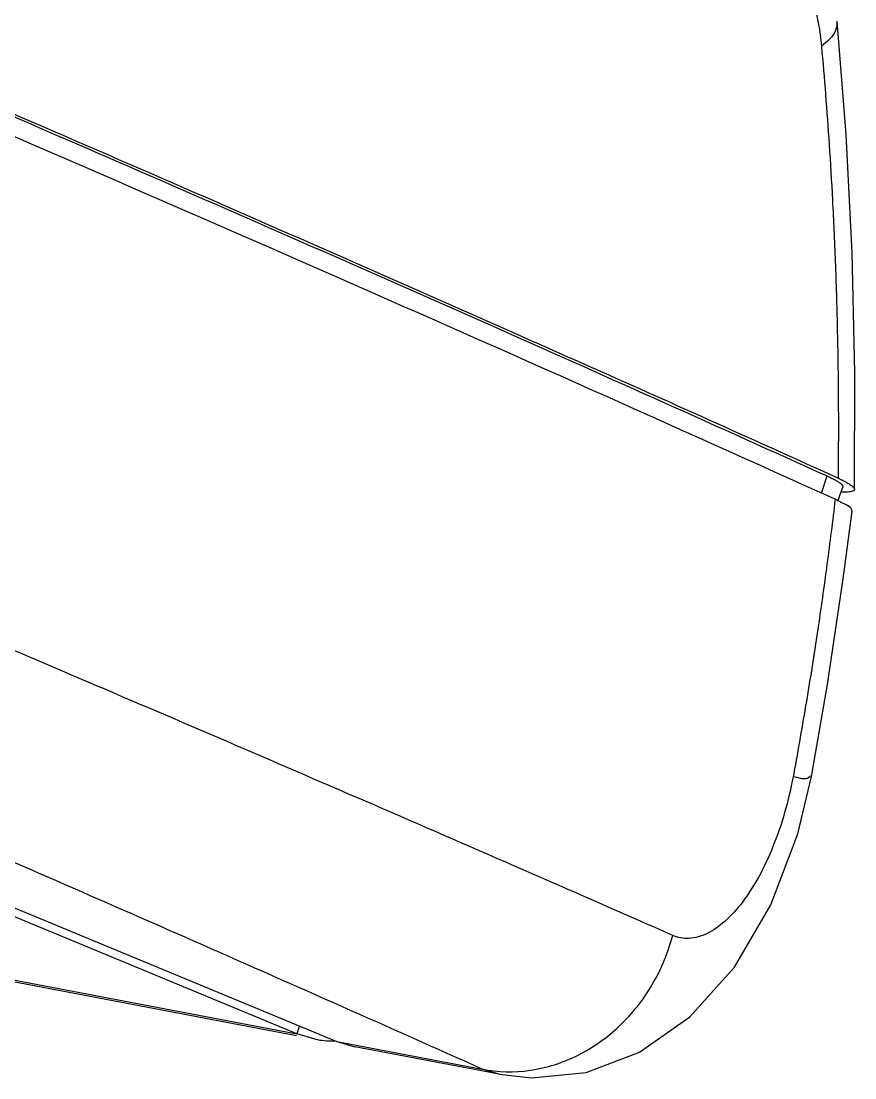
# Model space of a CAD drawing. Header units: millimetres. Extents: x -2947 to 97, y -3022 to 322.
# Drawn here: x -1240.65 to -1221.18, y -2028.12 to -2003.45 of the extents above; entities that cross this region are included whole.
import ezdxf

# ---------------------------------------------------------------- set-up
doc = ezdxf.new("R2010")
doc.units = ezdxf.units.MM
doc.layers.get('0').update_dxf_attribs({"linetype": 'CONTINUOUS'})

msp = doc.modelspace()

# ---------------------------------------------------------------- linework, layer by layer
at = {"color": 7}
for p, q in [((-1221.388696428841, -2006.090311360118), (-1221.593365174141, -2003.444672785018)), ((-1221.249351864341, -2008.857986513018), (-1221.388696428841, -2006.090311360118)), ((-1221.183279224141, -2011.657925180118), (-1221.249351864341, -2008.857986513018)), ((-1221.189394542541, -2014.380117560518), (-1221.183279224141, -2011.657925180118)), ((-1221.965600736941, -2014.466991226318), (-1221.831750974041, -2014.066142839018)), ((-1221.574547779541, -2014.634958168118), (-1221.468073144841, -2014.325010699118)), ((-1221.189397665941, -2014.380116791818), (-1221.191415309941, -2014.391283706818)), ((-1221.452967061141, -2016.471068799218), (-1221.246640107341, -2014.885602968318)), ((-1221.823150583341, -2018.933089802018), (-1221.452967061141, -2016.471068799218)), ((-1254.528404841441, -2018.468772298718), (-1233.285186914541, -2027.269860947618)), ((-1234.214859766241, -2027.093049915518), (-1254.778070296841, -2018.573689081918)), ((-1222.196355106541, -2021.084522579718), (-1221.823150583341, -2018.933089802018)), ((-1222.611154167041, -2021.011575154218), (-1222.625643504241, -2021.089917967418)), ((-1222.518371169241, -2022.424515810418), (-1222.196388403341, -2021.084616327818)), ((-1222.196370068341, -2021.084519821918), (-1222.196388403341, -2021.084616327818)), ((-1234.223383280341, -2027.137866573818), (-1262.403950965541, -2021.778308910018)), ((-1262.327875417641, -2021.746339722518), (-1234.214859766241, -2027.093049915518)), ((-1223.147962927141, -2024.077441442718), (-1222.518371169241, -2022.424515810418)), ((-1223.997933182041, -2025.532580161218), (-1223.147962927141, -2024.077441442718)), ((-1225.035311177841, -2026.698629755818), (-1223.997933182041, -2025.532580161218)), ((-1226.210506069341, -2027.523044643118), (-1225.035311177841, -2026.698629755818)), ((-1234.154518385641, -2026.909695959018), (-1234.214859766241, -2027.093049915518)), ((-1233.790709657641, -2027.220155165518), (-1234.214859766241, -2027.093049915518)), ((-1233.285186914541, -2027.269860947618), (-1229.886005915141, -2027.916270304618)), ((-1233.285186914541, -2027.269860947618), (-1232.861029176441, -2027.396967648718)), ((-1229.487805818841, -2028.038508489918), (-1232.861016117241, -2027.396970132418)), ((-1227.459211357441, -2027.992858582018), (-1226.210506069341, -2027.523044643118)), ((-1229.491824686241, -2028.037740545018), (-1229.886021995041, -2027.916267221418)), ((-1229.491292315841, -2028.037752208518), (-1228.732991601541, -2028.121243764518)), ((-1228.732991601541, -2028.121243764518), (-1227.459211357441, -2027.992858582018))]:
    msp.add_line(p, q, dxfattribs=at)
for centre, radius, start, end in [((-1671.151834041941, -3006.815276305719), 1089.7551567053, 65.6350113840968, 65.96357085539721), ((-1233.380551951741, -2025.060477287318), 2.1973631546, 259.2466631001028, 270.9477098207047), ((-1233.381276685841, -2025.102325964218), 2.155532655, 270.9853697128083, 271.499262551605)]:
    msp.add_arc(centre, radius, start, end, dxfattribs=at)
msp.add_ellipse((-1849.856948088741, -1885.638804110418), major_axis=(719.5930674416, -192.1727738432), ratio=0.0984815698, start_param=0.5363657622, end_param=0.6002620797, dxfattribs=at)
for points, start_tangent, end_tangent in [([(-1222.845833446941, -2002.025054242918), (-1222.624170791741, -2002.177257526118), (-1222.435392978941, -2002.406788508118), (-1222.274965296341, -2002.704269309418), (-1222.141255956641, -2003.068974536918), (-1222.035927526841, -2003.505563410118), (-1221.963939860741, -2004.028693937318)], (0.9129069122410577, -0.408167820366204), (0.0904120186072266, -0.9959044466671321)), ([(-1221.601137178241, -2003.445277964018), (-1221.635847869841, -2003.664880643818), (-1221.963939852841, -2004.028693937818)], (0.06206513494498913, -0.9980721011150749), (-0.8016050619020676, -0.5978539326064372)), ([(-1245.547205850641, -2003.646294278518), (-1237.363025116741, -2007.175463236918), (-1229.456677688641, -2010.649271511418), (-1221.831773475041, -2014.066132650618)], (0.9195525442335851, -0.3929670703679131), (0.9109847545660117, -0.4124400283050897)), ([(-1245.284492850341, -2003.697312842718), (-1237.099925260441, -2007.227909365418), (-1229.196248980341, -2010.701864857418), (-1227.275596097141, -2011.556422060318)], (0.9195035643263471, -0.3930816647862674), (0.9132721072365029, -0.4073500437508231)), ([(-1221.963939860741, -2004.028693937318), (-1221.868864040941, -2005.152738006218), (-1221.784127255641, -2006.325127494418), (-1221.707069036041, -2007.623821070118), (-1221.642330461541, -2009.050826632818), (-1221.595132150741, -2010.603218267018), (-1221.570830484641, -2012.285353218118), (-1221.575669386041, -2014.118155465618)], (0.0903338869485246, -0.9959115366681778), (-0.01148103483932034, -0.9999340907474943)), ([(-1221.831773474741, -2014.066132649818), (-1221.729544805141, -2014.114386059618), (-1221.644079751041, -2014.158959477118), (-1221.574957840141, -2014.200011740318), (-1221.522533916641, -2014.237268619518), (-1221.487229437041, -2014.270422865818), (-1221.476002047641, -2014.285442730218), (-1221.469039260041, -2014.299427420218), (-1221.466324091641, -2014.312375036818), (-1221.467827524341, -2014.324267090518), (-1221.468075635441, -2014.325010254618)], (0.9109523639268883, -0.4125115642694321), (-0.3287022063408067, -0.9444336183907717)), ([(-1221.575668811841, -2014.118155718118), (-1221.430936929241, -2014.187641634618), (-1221.318205581041, -2014.250640246418), (-1221.239971132841, -2014.306030915418), (-1221.197487143741, -2014.353125611018), (-1221.189612205941, -2014.380118924618)], (0.9109211751920885, -0.4125804316574701), (0.009941042105961653, -0.9999505866200827)), ([(-1221.250847476441, -2014.425760000018), (-1221.369256385441, -2014.443274655118), (-1221.509112426041, -2014.445504738918)], (-0.963474529161951, -0.2677999844215023), (-0.9998149377521365, 0.01923772979567743)), ([(-1221.191415309941, -2014.391283706818), (-1221.250847476441, -2014.425760000018)], (-0.5453789849434181, -0.8381895744890215), (-0.9634745291769303, -0.2677999843676103)), ([(-1221.644325975441, -2014.610957180218), (-1221.834753451641, -2016.127553741218), (-1222.055836813941, -2017.688625837218), (-1222.315803578641, -2019.330621658718), (-1222.611154167041, -2021.011575154218)], (-0.1168229429722551, -0.9931527576336387), (-0.1814711457854105, -0.9833962696936216)), ([(-1221.556977958541, -2014.654181343918), (-1221.644034864441, -2014.611087632818)], (-0.8845096615922607, 0.4665218736028831), (-0.9109848546910272, 0.4124398071519871)), ([(-1221.256718725341, -2014.884629121418), (-1221.260549481641, -2014.844481823318), (-1221.387637066841, -2014.742322371118), (-1221.556977958541, -2014.654181343918)], (0.09564454800358317, 0.9954155516351902), (-0.8845096615995519, 0.4665218735890593)), ([(-1225.438281022941, -2024.794308066118), (-1232.008316481341, -2021.923365453818), (-1238.495130724241, -2019.133248817818), (-1244.874891767941, -2016.428766132918)], (-0.9151004504107756, 0.4032259486416959), (-0.9216528140963335, 0.3880155799298651)), ([(-1229.886005915141, -2027.916270304618), (-1236.419910476841, -2025.016767851618), (-1242.871329002241, -2022.199351676518), (-1249.216056984141, -2019.469017577418)], (-0.9127640003498734, 0.4084873066146564), (-0.9195569832246477, 0.3929566828580281)), ([(-1222.625643504241, -2021.089917967418), (-1222.823242853441, -2021.927012862118), (-1223.095315414541, -2022.717794018218), (-1223.429671492841, -2023.426063084418), (-1223.811158342541, -2024.018997359818), (-1224.222367931441, -2024.469130906618), (-1224.644400007441, -2024.755566896018), (-1225.057959548841, -2024.864998003018), (-1225.438281022941, -2024.794308066118)], (-0.1823457967033308, -0.9832344636070419), (-0.9152579208524348, 0.4028683883315718)), ([(-1222.232317696841, -2021.068805776318), (-1222.255137545641, -2021.104714095218), (-1222.625643453341, -2021.089917978018)], (-0.4027740946381501, -0.9152994202382182), (-0.9960114556370916, 0.0892254461444815)), ([(-1229.885736679341, -2027.916389781418), (-1228.765963757341, -2027.944060159718), (-1227.661649959441, -2027.596319128618), (-1226.679268358641, -2026.906694346918), (-1225.913535862541, -2025.941676398918), (-1225.438281026241, -2024.794308065418)], (0.9806968003431367, -0.1955346153414635), (0.2512237729169485, 0.9679290345481808))]:
    msp.add_spline(points, degree=3, dxfattribs=dict(at, start_tangent=start_tangent, end_tangent=end_tangent))

doc.saveas('drawing.dxf')
